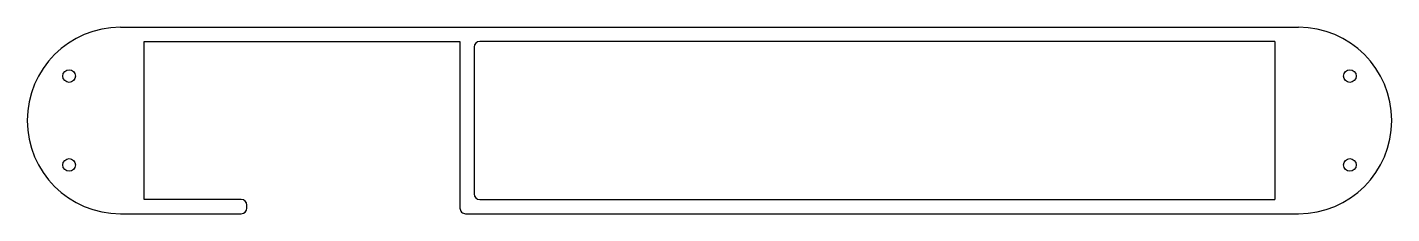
# Model space of a CAD drawing. Extents: x 378 to 810, y 321 to 380.
import ezdxf

# ---------------------------------------------------------------- set-up
doc = ezdxf.new("R2010")
doc.units = 0
doc.layers.add('View005', color=7, linetype='CONTINUOUS')

msp = doc.modelspace()

# ---------------------------------------------------------------- linework, layer by layer
at = {"layer": 'View005'}
for p, q in [((408, 380), (781, 380)), ((415.5, 325.5), (415.5, 375.5)), ((415.5, 375.5), (515.5, 375.5)), ((515.5, 375.5), (515.5, 325.5)), ((520, 373.75), (520, 327.25)), ((773.5, 375.5), (521.75, 375.5)), ((773.5, 375.5), (773.5, 325.5)), ((446.25, 325.5), (415.5, 325.5)), ((515.5, 325.5), (515.5, 322.75)), ((521.75, 325.5), (773.5, 325.5)), ((408, 321), (446.25, 321)), ((448, 322.75), (448, 323.75)), ((517.25, 321), (781, 321))]:
    msp.add_line(p, q, dxfattribs=at)
for centre in [(391.75, 364.573), (797.25, 364.573), (391.75, 336.427), (797.25, 336.427)]:
    msp.add_circle(centre, 2, dxfattribs=at)
for centre, radius, start, end in [((408, 350.5), 29.5, 90, -90), ((781, 350.5), 29.5, -90, 90), ((521.75, 373.75), 1.75, 90, 180), ((446.25, 323.75), 1.75, 0, 90), ((521.75, 327.25), 1.75, 180, -90), ((446.25, 322.75), 1.75, -90, 0), ((517.25, 322.75), 1.75, 180, -89.9998)]:
    msp.add_arc(centre, radius, start, end, dxfattribs=at)

doc.saveas('drawing.dxf')
